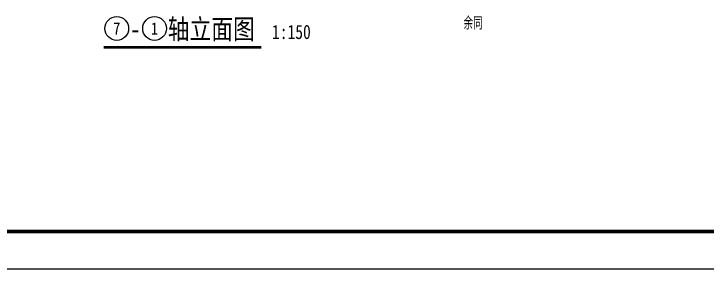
# Model space of a CAD drawing. Extents: x 1840316 to 2045362, y 17308253 to 17931430.
# Drawn here: x 1990224 to 2017793, y 17350237 to 17360399 of the extents above; entities that cross this region are included whole.
import ezdxf
from ezdxf.enums import TextEntityAlignment as Align

# ---------------------------------------------------------------- set-up
doc = ezdxf.new("R2010")
doc.units = 0
doc.header["$LTSCALE"] = 1000
doc.header["$MEASUREMENT"] = 0
for name, color, linetype in [('DIM_SYMB', 165, 'Continuous'), ('PUB_TEXT', 7, 'Continuous'), ('TK', 4, 'Continuous')]:
    doc.layers.add(name, color=color, linetype=linetype)
doc.styles.add('_TCH_DIM', font='SIMPLEX', dxfattribs={"bigfont": 'GBCBIG'})
doc.styles.add('YAYA', font='', dxfattribs={"width": 0.8, "height": 1})
doc.styles.get('YAYA').set_extended_font_data('SimSun')

# ---------------------------------------------------------------- blocks, each defined once
blk = doc.blocks.new('GeYuanFrame_61803788', base_point=(18.76, 4.34))
at = {"layer": 'TK'}
blk.add_lwpolyline([(18.76, 424.34), (612.76, 424.34), (612.76, 4.34), (18.76, 4.34), (18.76, 424.34)], dxfattribs=at)
at = {"layer": 'TK', "const_width": 1}
blk.add_lwpolyline([(602.76, 414.34), (43.76, 414.34), (43.76, 14.34), (602.76, 14.34)], close=True, dxfattribs=at)

msp = doc.modelspace()

# ---------------------------------------------------------------- linework, layer by layer
at = {"layer": 'DIM_SYMB', "const_width": 105}
msp.add_lwpolyline([(1993789.4, 17359067.4), (2000069.1, 17359067.4)], dxfattribs=at)
at = {"layer": 'PUB_TEXT'}
for centre in [(1994314.4, 17359817), (1995818.1, 17359817)]:
    msp.add_circle(centre, 472.5, dxfattribs=at)

# ---------------------------------------------------------------- block references
at = {"xscale": 150, "yscale": 150, "zscale": 150}
msp.add_blockref('GeYuanFrame_61803788', (1956261.6, 17350236.5), dxfattribs=at)

# ---------------------------------------------------------------- texts
at = {"layer": 'PUB_TEXT', "style": 'YAYA', "width": 0.8}
for s, height, p in [('轴立面图', 793.04, (1996343.1, 17359397)), ('1:150', 566.46, (2000489.1, 17359397)), ('-', 793, (1994839.4, 17359397))]:
    msp.add_text(s, height=height, dxfattribs=at).set_placement(p)
at = {"layer": 'PUB_TEXT', "style": '_TCH_DIM'}
msp.add_text('余同', height=506.38, dxfattribs=at).set_placement((2008105.2, 17359775.4))
at = {"layer": 'PUB_TEXT', "style": 'YAYA'}
for s, height, width, p, p2 in [('7', 487.9, 1.034682, (1994170, 17359573), (1994458.8, 17359573)), ('1', 488.7, 1.028736, (1995674.3, 17359572.7), (1995961.9, 17359572.7))]:
    msp.add_text(s, height=height, dxfattribs=dict(at, width=width)).set_placement(p, p2, align=Align.FIT)

doc.saveas('drawing.dxf')
